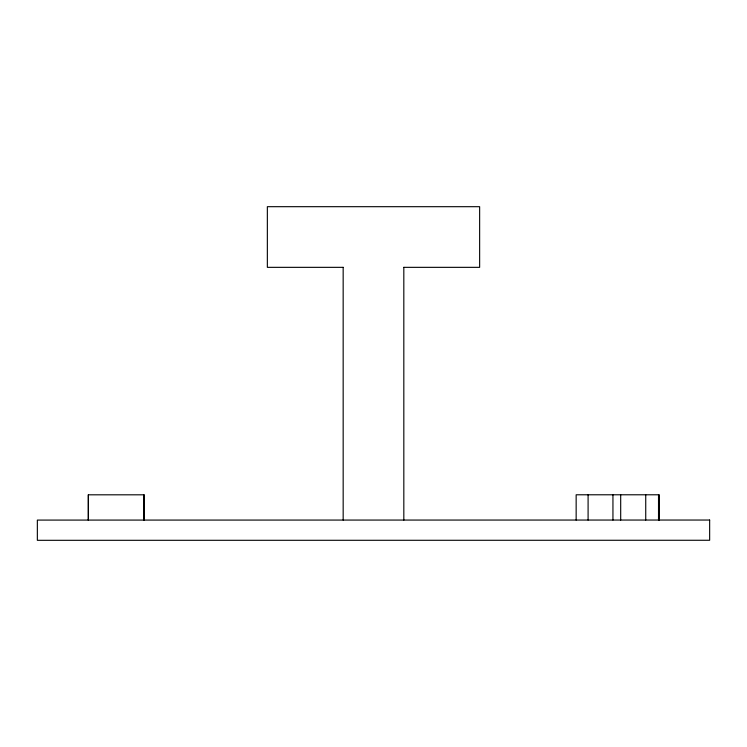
<?xml version="1.0" encoding="UTF-8"?>
<svg xmlns="http://www.w3.org/2000/svg" width="747" height="747" viewBox="0 0 747 747"><rect width="100%" height="100%" fill="white"/><g stroke="black" fill="none" stroke-linecap="round" stroke-linejoin="round"><path stroke-width="1.12" d="M343.162 267.342L267.351 267.342L267.351 206.686L479.639 206.695L479.639 267.342L403.819 267.342M659.097 520.052L659.097 494.785L576.152 494.785L576.152 520.052M658.835 494.785L658.835 520.052M658.518 494.785L658.518 520.052M645.735 494.785L645.735 520.052M620.692 494.785L620.692 520.052M612.942 494.785L612.942 520.052M588.094 494.785L588.094 520.052M403.819 267.342L403.828 520.071M343.162 267.342L343.172 520.071M144.134 520.089L144.134 494.813L88.267 494.813L88.267 520.089M143.984 494.813L143.984 520.089M88.426 494.813L88.426 520.089M709.65 520.043L37.35 520.089L37.35 540.314L709.65 540.268L709.65 520.043"/></g></svg>
